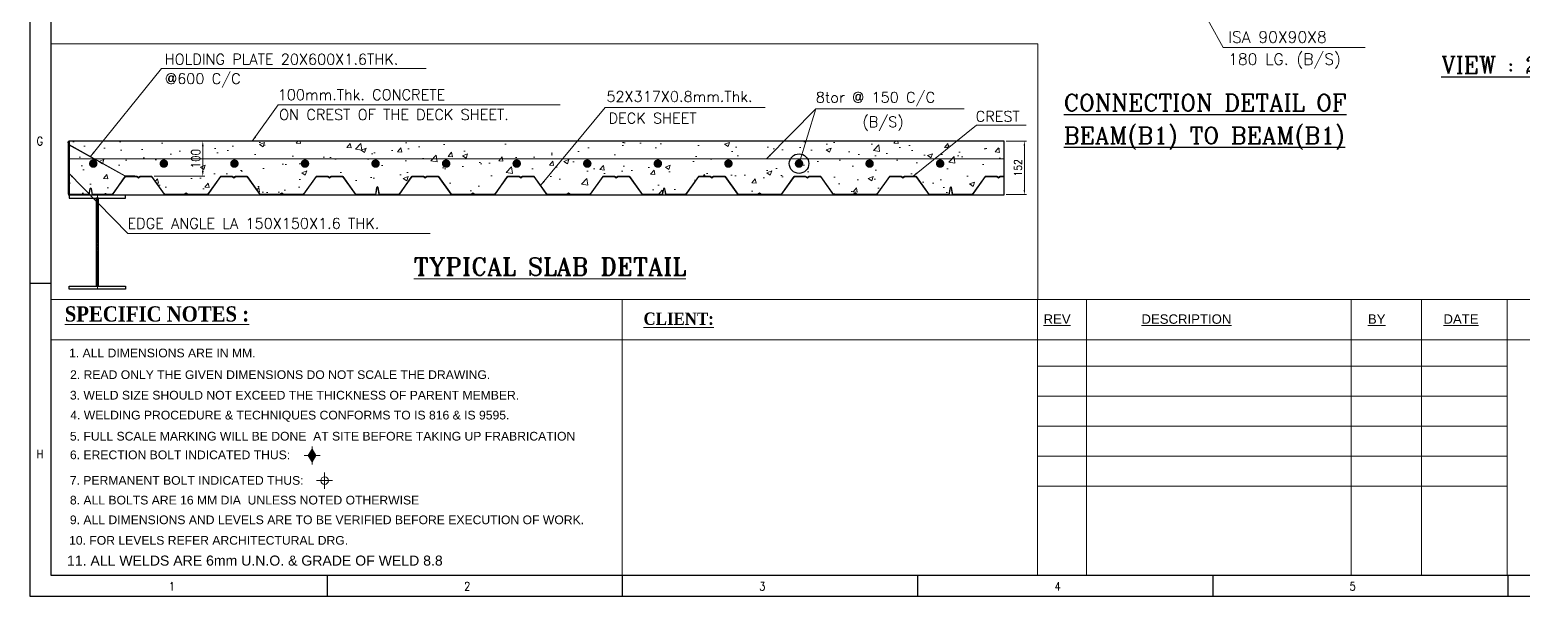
# Model space of a CAD drawing. Header units: millimetres. Extents: x 39911 to 73811, y -17730 to 21321.
# Drawn here: x 39911 to 48758, y -9499 to -6140 of the extents above; entities that cross this region are included whole.
import ezdxf
from ezdxf.enums import TextEntityAlignment as Align

# ---------------------------------------------------------------- set-up
doc = ezdxf.new("R2010")
doc.units = ezdxf.units.MM
doc.linetypes.add('CENTER', pattern=[2, 1.25, -0.25, 0.25, -0.25])
doc.linetypes.add('PHANTOM', pattern=[2.5, 1.25, -0.25, 0.25, -0.25, 0.25, -0.25])
doc.layers.get('Defpoints').update_dxf_attribs({"lineweight": 0})
for name, color, linetype, lineweight in [('CENTER LINE', 1, 'CENTER', 13), ('DIM', 170, 'Continuous', 9), ('DIMENSION', 1, 'Continuous', 13), ('FOOTING', 6, 'Continuous', 9), ('text', 4, 'Continuous', 9)]:
    doc.layers.add(name, color=color, linetype=linetype, lineweight=lineweight)
for name, color, linetype in [('DIME', 1, 'Continuous'), ('GT', 6, 'Continuous'), ('REF', 8, 'PHANTOM'), ('TBLK_MAINTITLE', 83, 'Continuous'), ('TXT', 1, 'Continuous')]:
    doc.layers.add(name, color=color, linetype=linetype)
doc.styles.add('HEAD', font='times.ttf', dxfattribs={"width": 0.9})
doc.styles.add('ROMANS', font='ROMANS.shx', dxfattribs={"width": 0.85})
doc.styles.add('ROMANT', font='romanc.shx')
doc.styles.add('RS', font='romans.shx')
doc.styles.add('RT', font='romant.shx')
doc.styles.add('TITLE', font='arial.ttf')
doc.dimstyles.new('ISO-25', dxfattribs={"dimscale": 25, "dimtxt": 2.5, "dimasz": 2.5, "dimexe": 1.25, "dimexo": 0.625, "dimtad": 1, "dimdec": 0, "dimtxsty": 'ROMANS', "dimcen": 2.5, "dimclrd": 3, "dimclre": 3, "dimclrt": 256, "dimadec": 0, "dimazin": 0, "dimtfac": 1, "dimtdec": 0, "dimtmove": 0, "dimatfit": 3, "dimfxl": 0, "dimlwd": 5, "dimlwe": 5, "dimarcsym": 0})
doc.dimstyles.new('ISO-50-5', dxfattribs={"dimscale": 50, "dimtxt": 2.5, "dimasz": 1.5, "dimexe": 0.625, "dimexo": 0.625, "dimgap": 0.75, "dimtad": 1, "dimdec": 0, "dimlfac": 0.2, "dimzin": 0, "dimdsep": 46, "dimtxsty": 'ROMANS', "dimcen": 1.5, "dimclrd": 3, "dimclre": 3, "dimclrt": 256, "dimadec": 0, "dimazin": 0, "dimtfac": 1, "dimtdec": 0, "dimtofl": 0, "dimtmove": 0, "dimatfit": 3, "dimfxl": 0, "dimtolj": 1, "dimtzin": 0, "dimlwd": 5, "dimlwe": 5, "dimarcsym": 0})

# ---------------------------------------------------------------- blocks, each defined once
blk = doc.blocks.new('A1 SHEET')
at = {"color": 4}
for p, q in [((-841, 74.25), (-836, 74.25)), ((-770.5, 5), (-770.5, 0)), ((-700.5, 5), (-700.5, 0)), ((-630.5, 5), (-630.5, 0)), ((-560.5, 5), (-560.5, 0)), ((-490.5, 5), (-490.5, 0))]:
    blk.add_line(p, q, dxfattribs=at)
for points in [[(-841, 0), (0, 0), (0, 594), (-841, 594)], [(-836, 5), (-5, 5), (-5, 589), (-836, 589)]]:
    blk.add_lwpolyline(points, close=True, dxfattribs=at)
at = {"layer": 'text', "color": 6, "style": 'ROMANS', "width": 0.85}
for s, p in [('G', (-839.4, 106.96)), ('H', (-839.4, 32.71)), ('1', (-808.02, 1.34, -0.39)), ('2', (-738.02, 1.34, -0.39)), ('3', (-668.02, 1.34, -0.39)), ('4', (-598.02, 1.34, -0.39)), ('5', (-528.02, 1.34, -0.39))]:
    blk.add_text(s, height=2, dxfattribs=at).set_placement(p)
blk = doc.blocks.new('*D291')
at = {"color": 3, "lineweight": 5, "transparency": 16777216}
for p, q in [((1461, 2247), (2183, 2247)), ((2152, 1822), (2152, 2172)), ((1461, 1747), (2183, 1747))]:
    blk.add_line(p, q, dxfattribs=at)
at = {"color": 3, "transparency": 16777216}
for points in [[(2140, 2172), (2165, 2172), (2152, 2247)], [(2140, 1822), (2165, 1822), (2152, 1747)]]:
    blk.add_solid(points, dxfattribs=at)
at = {"layer": 'Defpoints', "color": 0, "transparency": 16777216}
for p in [(1430, 2247, 0), (2152, 2247), (1430, 1747, 0)]:
    blk.add_point(p, dxfattribs=at)
at = {"transparency": 16777216, "insert": (2052, 1997), "char_height": 125, "attachment_point": 5, "rotation": 90, "style": 'ROMANS'}
blk.add_mtext('\\A1;\\A1;100', dxfattribs=at)
blk = doc.blocks.new('*D188')
at = {"color": 3, "lineweight": 5, "transparency": 16777216}
for p, q in [((279485, -91783), (279772, -91783)), ((279744, -92476), (279744, -91850)), ((279485, -92543), (279772, -92543))]:
    blk.add_line(p, q, dxfattribs=at)
at = {"color": 3, "transparency": 16777216}
for points in [[(279733, -91850), (279755, -91850), (279744, -91783)], [(279733, -92476), (279755, -92476), (279744, -92543)]]:
    blk.add_solid(points, dxfattribs=at)
at = {"layer": 'Defpoints', "color": 0, "transparency": 16777216}
for p in [(279457, -91783, 0), (279744, -91783), (279457, -92543, 0)]:
    blk.add_point(p, dxfattribs=at)
at = {"transparency": 16777216, "insert": (279654, -92163), "char_height": 112.5, "attachment_point": 5, "rotation": 90, "style": 'ROMANS'}
blk.add_mtext('\\A1;152', dxfattribs=at)
blk = doc.blocks.new('A$C60bf756c')
at = {"layer": 'FOOTING'}
h = blk.add_hatch(dxfattribs=at)
h.set_pattern_fill('AR-CONC', color=252, scale=100.024355, style=0)
h.set_pattern_definition([(50, (-797259.3, -674388.1), (717.43487, -62.76742), [75.01827, -825.20093]), (355, (-797259.3, -674388.1), (-138.78513, 752.37533), [60.0146, -660.16074]), (100.451444, (-797199.5, -674393.3), (578.64974, 689.6079), [63.7557, -701.3129]), (46.1842, (-797259.3, -674188), (1067.50126, -165.5596), [112.5274, -1237.8014]), (96.63564, (-797170.4, -674201.8), (934.8896, 974.3558), [95.6336, -1051.9699]), (351.18416, (-797259.3, -674188), (934.8896, 974.3558), [90.0219, -990.2411]), (21, (-797159.3, -674238.04), (597.05243, -402.71695), [75.01827, -825.20093]), (326, (-797159.3, -674238.04), (243.3746, 725.32666), [60.0146, -660.16074]), (71.451445, (-797109.54, -674271.6), (840.427, 322.6097), [63.7557, -701.3129]), (37.5, (-797259.32, -674388.07), (12.162817, 332.97493), [0, -652.1588, 0, -670.16318, 0, -662.66135]), (7.5, (-797259.32, -674388.07), (263.13361, 394.50777), [0, -382.09304, 0, -637.15514, 0, -252.5615]), (327.5, (-797482.37, -674388.07), (533.95245, -22.560365), [0, -250.06089, 0, -780.18997, 0, -1035.25208]), (317.5, (-797582.4, -674388.07), (583.3282, 100.12936), [0, -325.07915, 0, -518.12616, 0, -735.179])])
h.paths.add_polyline_path([(257.9, 1993.2), (13510, 1993.2), (13510, 2246.6), (257.9, 2246.6)])
h.paths.add_polyline_path([(13510, 1993.2), (257.9, 1993.2), (257.9, 1486.5), (586.5, 1486.5), (870.6, 1486.5), (1054, 1742.5), (1215.7, 1742.5), (1240.9, 1724), (1266, 1742.5), (1427.7, 1742.5), (1607, 1492.3, 0.2418346), (1618.3, 1486.5), (1941.2, 1486.5), (2223.4, 1486.5), (2406.8, 1742.5), (2568.5, 1742.5), (2593.7, 1724), (2618.9, 1742.5), (2780.5, 1742.5), (2964, 1486.5), (3296.5, 1486.5), (3571.5, 1486.5, 0.2418346), (3582.9, 1492.3), (3762.2, 1742.5), (3923.8, 1742.5), (3949, 1724), (3974.2, 1742.5), (4135.9, 1742.5), (4319.3, 1486.5), (4649.8, 1486.5), (4934, 1486.5), (5117.5, 1742.5), (5279.1, 1742.5), (5304.3, 1724), (5329.5, 1742.5), (5491.2, 1742.5), (5670.4, 1492.3, 0.2418346), (5681.8, 1486.5), (6007.2, 1486.5), (6289.4, 1486.5), (6472.8, 1742.5), (6634.5, 1742.5), (6659.7, 1724), (6684.9, 1742.5), (6846.5, 1742.5), (7030, 1486.5), (7362.5, 1486.5), (7635, 1486.5, 0.2418346), (7646.4, 1492.3), (7825.7, 1742.5), (7987.3, 1742.5), (8012.5, 1724), (8037.7, 1742.5), (8199.3, 1742.5), (8382.8, 1486.5), (8713.4, 1486.5), (8997.5, 1486.5), (9181, 1742.5), (9342.6, 1742.5), (9367.8, 1724), (9393, 1742.5), (9554.7, 1742.5), (9733.9, 1492.3, 0.2418346), (9745.3, 1486.5), (10068.2, 1486.5), (10350.4, 1486.5), (10533.8, 1742.5), (10695.5, 1742.5), (10720.7, 1724), (10745.9, 1742.5), (10907.5, 1742.5), (11091, 1486.5), (11423.5, 1486.5), (11698.5, 1486.5, 0.2418346), (11709.9, 1492.3), (11889.1, 1742.5), (12050.8, 1742.5), (12076, 1724), (12101.2, 1742.5), (12262.8, 1742.5), (12446.3, 1486.5), (12776.8, 1486.5), (13061, 1486.5), (13244.5, 1742.5), (13406.1, 1742.5), (13431.3, 1724), (13456.5, 1742.5), (13510, 1746.5)])
h.paths.add_polyline_path([(570.2, 1927.1, -1), (630.2, 1927.1, -1)], flags=16)
h.paths.add_polyline_path([(1570.4, 1927.1, -1), (1630.4, 1927.1, -1)], flags=16)
h.paths.add_polyline_path([(2570.7, 1927.1, -1), (2630.7, 1927.1, -1)], flags=16)
h.paths.add_polyline_path([(3570.9, 1927.1, -1), (3630.9, 1927.1, -1)], flags=16)
h.paths.add_polyline_path([(4571.2, 1927.1, -1), (4631.2, 1927.1, -1)], flags=16)
h.paths.add_polyline_path([(5571.4, 1927.1, -1), (5631.4, 1927.1, -1)], flags=16)
h.paths.add_polyline_path([(6571.6, 1927.1, -1), (6631.7, 1927.1, -1)], flags=16)
h.paths.add_polyline_path([(7571.9, 1927.1, -1), (7631.9, 1927.1, -1)], flags=16)
h.paths.add_polyline_path([(8572.1, 1927.1, -1), (8632.1, 1927.1, -1)], flags=16)
h.paths.add_polyline_path([(9572.4, 1927.1, -1), (9632.4, 1927.1, -1)], flags=16)
h.paths.add_polyline_path([(10572.6, 1927.1, -1), (10632.6, 1927.1, -1)], flags=16)
h.paths.add_polyline_path([(11572.9, 1927.1, -1), (11632.9, 1927.1, -1)], flags=16)
h.paths.add_polyline_path([(12573.1, 1927.1, -1), (12633.1, 1927.1, -1)], flags=16)
h.paths.add_polyline_path([(1757, 2954.8), (1757, 3437.6), (2152.2, 3437.6), (2152.2, 2954.8)], flags=9)
at = {"elevation": 0}
blk.add_lwpolyline([(13510, 1746.5), (13455.2, 1746.5), (13431.3, 1729), (13407.4, 1746.5), (13242.4, 1746.5), (13059, 1490.5), (12780.2, 1490.5), (12763.4, 1588.9, 0.7807939), (12743.9, 1588.9), (12727.1, 1490.5), (12448.3, 1490.5), (12264.9, 1746.5), (12099.9, 1746.5), (12076, 1729), (12052.1, 1746.5), (11887.1, 1746.5), (11706.6, 1494.6, -0.2418346), (11698.5, 1490.5), (11424.8, 1490.5), (11398.3, 1509.9), (11371.8, 1490.5), (11093, 1490.5), (10909.6, 1746.5), (10744.5, 1746.5), (10720.7, 1729), (10696.8, 1746.5), (10531.8, 1746.5), (10348.3, 1490.5), (10069.5, 1490.5), (10043, 1509.9), (10016.5, 1490.5), (9745.3, 1490.5, -0.2418346), (9737.2, 1494.6), (9556.7, 1746.5), (9391.7, 1746.5), (9367.8, 1729), (9343.9, 1746.5), (9178.9, 1746.5), (8995.5, 1490.5), (8716.7, 1490.5), (8699.7, 1569.4, 0.7382791), (8680.6, 1569.4), (8663.7, 1490.5), (8384.9, 1490.5), (8201.4, 1746.5), (8036.4, 1746.5), (8012.5, 1729), (7988.6, 1746.5), (7823.6, 1746.5), (7643.1, 1494.6, -0.2418346), (7635, 1490.5), (7363.8, 1490.5), (7337.3, 1509.9), (7310.8, 1490.5), (7032, 1490.5), (6848.6, 1746.5), (6683.6, 1746.5), (6659.7, 1729), (6635.8, 1746.5), (6470.8, 1746.5), (6287.3, 1490.5), (6008.5, 1490.5), (5982, 1509.9), (5955.5, 1490.5), (5681.8, 1490.5, -0.2418346), (5673.7, 1494.6), (5493.2, 1746.5), (5328.2, 1746.5), (5304.3, 1729), (5280.5, 1746.5), (5115.4, 1746.5), (4932, 1490.5), (4653.2, 1490.5), (4636.4, 1588.9, 0.7807939), (4617, 1588.9), (4600.2, 1490.5), (4321.4, 1490.5), (4137.9, 1746.5), (3972.9, 1746.5), (3949, 1729), (3925.1, 1746.5), (3760.1, 1746.5), (3579.6, 1494.6, -0.2418346), (3571.5, 1490.5), (3297.8, 1490.5), (3271.3, 1509.9), (3244.8, 1490.5), (2966, 1490.5), (2782.6, 1746.5), (2617.6, 1746.5), (2593.7, 1729), (2569.8, 1746.5), (2404.8, 1746.5), (2221.3, 1490.5), (1942.5, 1490.5), (1916, 1509.9), (1889.5, 1490.5), (1618.3, 1490.5, -0.2418346), (1610.2, 1494.6), (1429.7, 1746.5), (1264.7, 1746.5), (1240.9, 1729), (1217, 1746.5), (1052, 1746.5), (868.5, 1490.5), (589.7, 1490.5), (572.7, 1569.4, 0.7382791), (553.6, 1569.4), (536.7, 1490.5), (257.9, 1490.5), (257.9, 1486.5), (539.9, 1486.5), (557.5, 1568.4, -0.718774), (568.9, 1568.4), (586.5, 1486.5), (870.6, 1486.5), (1054, 1742.5), (1215.7, 1742.5), (1240.9, 1724), (1266, 1742.5), (1427.7, 1742.5), (1607, 1492.3, 0.2418346), (1618.3, 1486.5), (1890.8, 1486.5), (1916, 1505), (1941.2, 1486.5), (2223.4, 1486.5), (2406.8, 1742.5), (2568.5, 1742.5), (2593.7, 1724), (2618.9, 1742.5), (2780.5, 1742.5), (2964, 1486.5), (3246.2, 1486.5), (3271.3, 1505), (3296.5, 1486.5), (3571.5, 1486.5, 0.2418346), (3582.9, 1492.3), (3762.2, 1742.5), (3923.8, 1742.5), (3949, 1724), (3974.2, 1742.5), (4135.9, 1742.5), (4319.3, 1486.5), (4603.5, 1486.5), (4620.9, 1588.1, -0.7631486), (4632.5, 1588.1), (4649.8, 1486.5), (4934, 1486.5), (5117.5, 1742.5), (5279.1, 1742.5), (5304.3, 1724), (5329.5, 1742.5), (5491.2, 1742.5), (5670.4, 1492.3, 0.2418346), (5681.8, 1486.5), (5956.8, 1486.5), (5982, 1505), (6007.2, 1486.5), (6289.4, 1486.5), (6472.8, 1742.5), (6634.5, 1742.5), (6659.7, 1724), (6684.9, 1742.5), (6846.5, 1742.5), (7030, 1486.5), (7312.1, 1486.5), (7337.3, 1505), (7362.5, 1486.5), (7635, 1486.5, 0.2418346), (7646.4, 1492.3), (7825.7, 1742.5), (7987.3, 1742.5), (8012.5, 1724), (8037.7, 1742.5), (8199.3, 1742.5), (8382.8, 1486.5), (8666.9, 1486.5), (8684.5, 1568.4, -0.718774), (8695.9, 1568.4), (8713.4, 1486.5), (8997.5, 1486.5), (9181, 1742.5), (9342.6, 1742.5), (9367.8, 1724), (9393, 1742.5), (9554.7, 1742.5), (9733.9, 1492.3, 0.2418346), (9745.3, 1486.5), (10017.8, 1486.5), (10043, 1505), (10068.2, 1486.5), (10350.4, 1486.5), (10533.8, 1742.5), (10695.5, 1742.5), (10720.7, 1724), (10745.9, 1742.5), (10907.5, 1742.5), (11091, 1486.5), (11373.1, 1486.5), (11398.3, 1505), (11423.5, 1486.5), (11698.5, 1486.5, 0.2418346), (11709.9, 1492.3), (11889.1, 1742.5), (12050.8, 1742.5), (12076, 1724), (12101.2, 1742.5), (12262.8, 1742.5), (12446.3, 1486.5), (12730.5, 1486.5), (12747.9, 1588.1, -0.7631486), (12759.4, 1588.1), (12776.8, 1486.5), (13061, 1486.5), (13244.5, 1742.5), (13406.1, 1742.5), (13431.3, 1724), (13456.5, 1742.5), (13510, 1742.5)], format="xyb", dxfattribs=at)
at = {"color": 3}
blk.add_circle((10602.6, 1927.1, 0), 138.5, dxfattribs=at)
at = {"layer": 'CENTER LINE'}
blk.add_line((657.9, 1478.5, 0), (657.9, 148.5, 0), dxfattribs=at)
at = {"layer": 'DIM', "color": 1}
blk.add_line((257.9, 1993.2, 0), (13510, 1993.2, 0), dxfattribs=at)
at = {"layer": 'DIM', "color": 0, "lineweight": 0}
blk.add_lwpolyline([(13987.4, 3627.1), (0, 3627.1), (0, 0), (13987.4, 0)], close=True, dxfattribs=at)
at = {"layer": 'DIME', "const_width": 60, "elevation": 0}
for points in [[(570.2, 1927.1, 1), (630.2, 1927.1, 1)], [(1570.4, 1927.1, 1), (1630.4, 1927.1, 1)], [(2570.7, 1927.1, 1), (2630.7, 1927.1, 1)], [(3570.9, 1927.1, 1), (3630.9, 1927.1, 1)], [(4571.2, 1927.1, 1), (4631.2, 1927.1, 1)], [(5571.4, 1927.1, 1), (5631.4, 1927.1, 1)], [(6571.6, 1927.1, 1), (6631.7, 1927.1, 1)], [(7571.9, 1927.1, 1), (7631.9, 1927.1, 1)], [(8572.1, 1927.1, 1), (8632.1, 1927.1, 1)], [(9572.4, 1927.1, 1), (9632.4, 1927.1, 1)], [(10572.6, 1927.1, 1), (10632.6, 1927.1, 1)], [(11572.9, 1927.1, 1), (11632.9, 1927.1, 1)], [(12573.1, 1927.1, 1), (12633.1, 1927.1, 1)]]:
    blk.add_lwpolyline(points, format="xyb", close=True, dxfattribs=at)
at = {"layer": 'DIMENSION', "color": 3}
for p, q in [((241.5, 2221, 0), (241.5, 2228.9, 0)), ((248.6, 2228.9, 0), (242.9, 2228.9, 0)), ((248.6, 2221, 0), (242.9, 2221, 0)), ((248.6, 2228.9, 0), (260.5, 2225, 0)), ((248.6, 2221, 0), (260.5, 2224.9, 0)), ((1124, 1755.9, 0), (1131.8, 1755.9, 0)), ((1124, 1750.4, 0), (1124, 1754.5, 0)), ((1124, 1750.4, 0), (1127.9, 1738.5, 0)), ((1131.8, 1750.4, 0), (1127.9, 1738.5, 0)), ((1131.8, 1750.4, 0), (1131.8, 1754.5, 0))]:
    blk.add_line(p, q, dxfattribs=at)
at = {"layer": 'DIMENSION', "color": 4}
for p, q in [((242.9, 2243.7, 0), (242.9, 1491.5, 0)), ((242.9, 2243.7, 0), (250.9, 2243.7, 0)), ((250.9, 1491.5, 0), (250.9, 2243.7, 0)), ((994.9, 1486.5, 0), (255.9, 1486.5, 0)), ((994.9, 1478.5, 0), (994.9, 1486.5, 0)), ((255.9, 1478.5, 0), (994.9, 1478.5, 0))]:
    blk.add_line(p, q, dxfattribs=at)
at = {"layer": 'DIMENSION', "color": 2}
blk.add_line((258.9, 2243.7, 0), (250.9, 2243.7, 0), dxfattribs=at)
at = {"layer": 'DIMENSION', "color": 2, "elevation": 0}
blk.add_lwpolyline([(250.9, 2243.7), (250.9, 2194.3, 0.0865128), (250.9, 2194.3), (1050.8, 1747.2, 0.1371379), (1053.3, 1746.5), (1190.3, 1746.5)], format="xyb", dxfattribs=at)
for points in [[(258.9, 2243.7), (258.9, 2199), (1054.1, 1754.5), (1190.3, 1754.5)], [(1190.3, 1754.5), (1190.3, 1746.5)]]:
    blk.add_lwpolyline(points, dxfattribs=at)
at = {"layer": 'DIMENSION', "color": 3}
for centre, start, end in [((242.2, 2228.2, 0), 41.64918, 138.35082), ((242.2, 2221.6, 0), 221.64918, 318.35082), ((1124.6, 1755.2, 0), 131.64918, 228.35082), ((1131.2, 1755.2, 0), 311.64918, 48.35082)]:
    blk.add_arc(centre, 0.949, start, end, dxfattribs=at)
at = {"layer": 'DIMENSION', "color": 4}
for radius in [13, 5]:
    blk.add_arc((255.9, 1491.5, 0), radius, 180, 270, dxfattribs=at)
at = {"layer": 'REF', "linetype": 'Continuous', "elevation": 0}
blk.add_lwpolyline([(13510, 2246.6), (257.9, 2246.6), (257.9, 1486.5), (13510, 1486.5)], close=True, dxfattribs=at)
at = {"layer": 'TXT', "color": 2, "elevation": 0}
for points in [[(257.9, 1438.5), (1057.9, 1438.5), (1057.9, 1478.5), (257.9, 1478.5)], [(642.9, 1438.5), (642.9, 188.5), (672.9, 188.5), (672.9, 1438.5)], [(257.9, 188.5), (1057.9, 188.5), (1057.9, 148.5), (257.9, 148.5)]]:
    blk.add_lwpolyline(points, close=True, dxfattribs=at)
at = {"lineweight": 0, "style": 'RT'}
for s, height, p in [('HOLDING PLATE 20X600X1.6THK.', 150.037, (1612.2, 3331.8)), ('@600 C/C', 150.04, (1615.9, 3056.8)), ('100mm.Thk. CONCRETE', 150.037, (3214.9, 2828.5, 0)), ('8tor @ 150 C/C', 150.037, (10840, 2791.5, 0)), ('52X317X0.8mm.Thk.', 150.037, (7872.9, 2803.8, 0)), ('ON CREST OF THE DECK SHEET.', 150.037, (3234.8, 2547.4, 0)), (' DECK SHEET', 150.037, (7800.2, 2496.4, 0)), ('(B/S)', 150.04, (11501.4, 2444.1, 0)), ('EDGE ANGLE LA 150X150X1.6 THK.', 150.037, (1085.8, 1004, 0))]:
    blk.add_text(s, height=height, dxfattribs=at).set_placement(p)
at = {"layer": 'GT', "color": 7, "lineweight": 20, "style": 'RT'}
blk.add_text('CREST', height=150.04, dxfattribs=at).set_placement((13107, 2522.2, 0))
at = {"layer": 'GT', "lineweight": 20, "style": 'RT'}
blk.add_text('%%UTYPICAL SLAB DETAIL', height=250, dxfattribs=at).set_placement((7070.1, 467.7, 0), align=Align.MIDDLE_CENTER)
at = {"color": 3}
dim = blk.add_linear_dim(base=(2152.2, 2246.6), p1=(1429.7, 1746.5, 0), p2=(1429.7, 2246.6, 0), angle=90, text='\\A1;100', dimstyle='ISO-50-5', dxfattribs=at)
dim.commit()
dim.dimension.update_dxf_attribs({"geometry": '*D291', "text_midpoint": (2052.2, 1996.6)})
dim = blk.add_linear_dim(base=(13797, 2246.6, 0), p1=(13510, 1486.5, 0), p2=(13510, 2246.6, 0), angle=90, dimstyle='ISO-50-5', dxfattribs=at)
dim.commit()
dim.dimension.update_dxf_attribs({"geometry": '*D188', "text_midpoint": (13707, 1866.5, 0), "insert": (-265947.2, 94029.6)})
for points in [[(562.4, 2029.3), (1567.6, 3275.3), (5320.6, 3275.3)], [(2853.7, 2246.6, 0), (3222.6, 2759, 0), (7215.6, 2759, 0)], [(6940.3, 1618.5, 0), (7853.3, 2722, 0), (10122.6, 2722, 0)], [(10141.5, 1993.2, 0), (10842.7, 2703, 0), (12942.6, 2703, 0)], [(10602.6, 1927.1, 0), (10842.7, 2703, 0)], [(12215, 1746.5, 0), (13117.1, 2474.1, 0), (13822.8, 2474.1, 0)], [(250.9, 1794.7, 0), (1091.6, 934.6, 0), (5373.9, 934.6, 0)]]:
    blk.add_leader(points, dimstyle='ISO-50-5', dxfattribs=at)

msp = doc.modelspace()

# ---------------------------------------------------------------- hatches: boundary and pattern name
at = {"layer": 'TBLK_MAINTITLE', "lineweight": 20}
h = msp.add_hatch(color=256, dxfattribs=at)
h.paths.add_polyline_path([(41584.4, -8664.7), (41561.6, -8664.7), (41584.4, -8701.8)])
h.paths.add_polyline_path([(41584.4, -8626.4), (41561.6, -8664.7), (41584.4, -8664.7)])
h.paths.add_polyline_path([(41584.4, -8626.4), (41584.4, -8664.7), (41607.2, -8664.7)])
h.paths.add_polyline_path([(41607.2, -8664.7), (41584.4, -8664.7), (41584.4, -8701.8)])

# ---------------------------------------------------------------- linework, layer by layer
for p, q in [((40035.9, -7739.5), (60810.9, -7739.5)), ((43345.4, -7739.5), (46645.8, -7739.5)), ((43345.4, -7739.5), (46645.8, -7739.5)), ((43423.4, -7739.5), (43423.4, -9374.1)), ((43423.4, -7739.5), (43423.4, -9374.1)), ((45884.9, -7739.5), (45884.9, -9374.1)), ((46174.8, -7739.5), (46174.8, -9374.1)), ((47743.7, -7739.5), (47743.7, -9374.1)), ((48160.9, -7739.5), (48160.9, -9374.1)), ((48669, -7739.5), (48669, -9374.1)), ((51363.2, -7978.9), (40035.9, -7978.9)), ((48669, -7978.9), (51628, -7978.9)), ((45884.9, -8135.1), (48669, -8135.1)), ((45884.9, -8313), (48669, -8313)), ((45884.9, -8491), (48669, -8491)), ((41632.2, -8664.7, -9.7), (41536.6, -8664.7, -9.7)), ((41561.6, -8664.7, -9.7), (41584.4, -8626.4, -9.7)), ((41584.4, -8701.8, -9.7), (41561.6, -8664.7, -9.7)), ((41584.4, -8610.6, -9.7), (41584.4, -8719, -9.7)), ((41584.4, -8626.4, -9.7), (41607.2, -8664.7, -9.7)), ((41607.2, -8664.7, -9.7), (41584.4, -8701.8, -9.7)), ((45884.9, -8668.9), (48669, -8668.9)), ((41706.1, -8813.7, -9.7), (41610.6, -8813.7, -9.7)), ((41658.4, -8765.9, -9.7), (41658.4, -8861.5, -9.7)), ((45884.9, -8846.8), (48669, -8846.8))]:
    msp.add_line(p, q, dxfattribs=at)
msp.add_circle((41658.4, -8813.7, -9.7), 22.8, dxfattribs=at)

# ---------------------------------------------------------------- block references
at = {"xscale": 25, "yscale": 25, "zscale": 25}
msp.add_blockref('A1 SHEET', (60935.9, -9499.1), dxfattribs=at)
at = {"color": 7, "xscale": 0.4182874852670935, "yscale": 0.4182874852670935, "zscale": 0.4182874852670935}
msp.add_blockref('A$C60bf756c', (40035.9, -7739.5, -2.9), dxfattribs=at)

# ---------------------------------------------------------------- texts
at = {"layer": 'DIM', "color": 7, "style": 'RS'}
for s, p in [('ISA 90X90X8', (47014.8, -6217)), ('180 LG. (B/S)', (47014.8, -6347.8))]:
    msp.add_text(s, height=67.5, dxfattribs=at).set_placement(p)
at = {"layer": 'GT', "color": 7, "style": 'ROMANT'}
for s, p in [('%%UVIEW : 2-2', (48278.6, -6398.7)), ('%%UCONNECTION DETAIL OF', (46040.6, -6622.1)), ('%%UBEAM(B1) TO BEAM(B1)', (46040.6, -6816.6))]:
    msp.add_text(s, height=100, dxfattribs=at).set_placement(p)
at = {"layer": 'TBLK_MAINTITLE', "linetype": 'Continuous', "lineweight": 20, "style": 'TITLE'}
for s, height, p in [('%%UREV', 55.83, (45920.8, -7883.5, -9.7)), ('%%UDESCRIPTION', 55.834, (46501, -7883.5, -9.7)), ('%%UBY', 55.83, (47843.7, -7883.4, -9.7)), ('%%UDATE', 55.83, (48291.5, -7883.4, -9.7))]:
    msp.add_text(s, height=height, dxfattribs=at).set_placement(p)
at = {"layer": 'TBLK_MAINTITLE', "lineweight": 20, "style": 'TITLE'}
for s, height, p in [('1. ALL DIMENSIONS ARE IN MM.', 51.605, (40143.5, -8082.4, -9.7)), ('2. READ ONLY THE GIVEN DIMENSIONS DO NOT SCALE THE DRAWING.', 51.605, (40149.3, -8211.1, -9.7)), ('3. WELD SIZE SHOULD NOT EXCEED THE THICKNESS OF PARENT MEMBER.', 51.605, (40148.4, -8332.8, -9.7)), ('4. WELDING PROCEDURE & TECHNIQUES CONFORMS TO IS 816 & IS 9595.', 51.605, (40150.5, -8451, -9.7)), ('5. FULL SCALE MARKING WILL BE DONE  AT SITE BEFORE TAKING UP FRABRICATION', 51.605, (40148.4, -8576.1, -9.7)), ('6. ERECTION BOLT INDICATED THUS:', 51.605, (40148.7, -8686.6, -9.7)), ('7. PERMANENT BOLT INDICATED THUS:', 51.605, (40148, -8838.4, -9.7)), ('8. ALL BOLTS ARE 16 MM DIA  UNLESS NOTED OTHERWISE', 51.605, (40148.5, -8955.2, -9.7)), ('9. ALL DIMENSIONS AND LEVELS ARE TO BE VERIFIED BEFORE EXECUTION OF WORK.', 51.605, (40148.4, -9072.1, -9.7)), ('10. FOR LEVELS REFER ARCHITECTURAL DRG.', 51.605, (40143.5, -9193.9, -9.7)), ('11. ALL WELDS ARE 6mm U.N.O. & GRADE OF WELD 8.8', 59.659, (40131.2, -9317.9, -9.7))]:
    msp.add_text(s, height=height, dxfattribs=at).set_placement(p)
at = {"layer": 'TBLK_MAINTITLE', "lineweight": 20, "insert": (40118, -7779.8, -9.7), "char_height": 90.429, "width": 1425.313, "attachment_point": 1, "style": 'HEAD'}
msp.add_mtext('{\\fTimes New Roman|b1|i0|c0|p18;\\LSPECIFIC NOTES :}', dxfattribs=at)
at = {"layer": 'TBLK_MAINTITLE', "lineweight": 20, "ltscale": 10, "insert": (43549.2, -7816.6, -9.7), "char_height": 73.5, "attachment_point": 1, "style": 'HEAD'}
msp.add_mtext('{\\fTimes New Roman|b1|i0|c0|p18;\\LCLIENT:}', dxfattribs=at)

# ---------------------------------------------------------------- leaders
msp.add_leader([(46715.2, -5757), (46986.3, -6244.6), (47827.9, -6244.6)], dimstyle='ISO-25', override={"dimgap": 0.625, "dimtad": 0})

doc.saveas('drawing.dxf')
